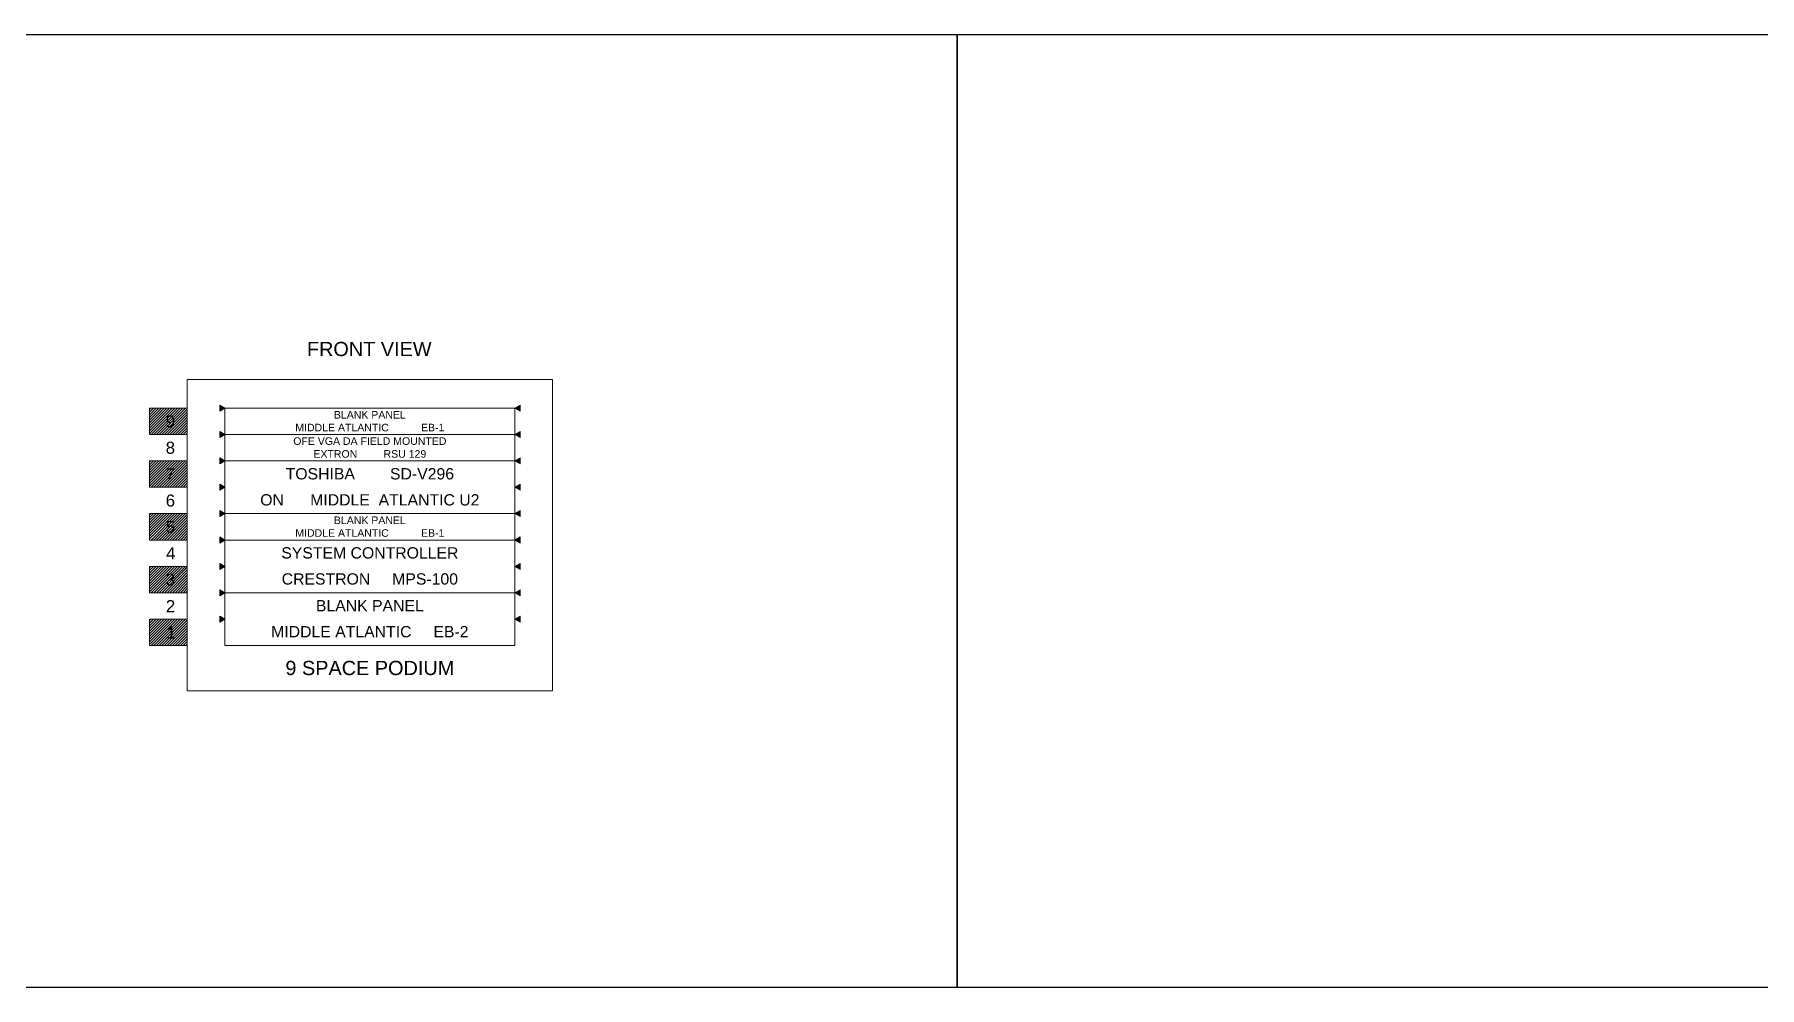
# Model space of a CAD drawing. Header units: inches. Extents: x -21 to 1517, y -4 to 60.
# Drawn here: x 360.3 to 474.8, y -3.8 to 59.5 of the extents above; entities that cross this region are included whole.
import ezdxf

# ---------------------------------------------------------------- set-up
doc = ezdxf.new("R2010")
doc.units = ezdxf.units.IN
doc.header["$MEASUREMENT"] = 0
doc.layers.get('0').update_dxf_attribs({"lineweight": 20})
doc.layers.add('ELEVATION BLOCKS', color=7, linetype='Continuous')
doc.layers.add('RACKS', color=7, linetype='Continuous')
doc.styles.add('DZ', font='arial.ttf', dxfattribs={"height": 0.6})
doc.styles.add('style4', font='comsc.ttf')

# ---------------------------------------------------------------- blocks, each defined once
blk = doc.blocks.new('E_TICK')
at = {"lineweight": 9, "ltscale": 0.02}
blk.add_hatch(color=256, dxfattribs=at).paths.add_polyline_path([(0, 0), (0.34, -0.2), (0.34, 0.2)])
blk.add_lwpolyline([(0, 0), (0.34, -0.2), (0.34, 0.2)], close=True, dxfattribs=at)
blk = doc.blocks.new('E_MIDDLEATLANTIC_EB1')
at = {"layer": 'ELEVATION BLOCKS', "lineweight": 5, "ltscale": 0.02}
blk.add_lwpolyline([(0, 1.75), (19.25, 1.75), (19.25, 0), (0, 0)], close=True, dxfattribs=at)
at = {"layer": 'ELEVATION BLOCKS', "lineweight": 5, "ltscale": 0.02, "char_height": 0.5, "width": 19.25, "attachment_point": 5, "style": 'DZ'}
for s, insert in [('BLANK PANEL', (9.62, 1.31)), ('MIDDLE ATLANTIC           EB-1', (9.62, 0.46))]:
    blk.add_mtext(s, dxfattribs=dict(at, insert=insert))
blk = doc.blocks.new('E_MIDDLEATLANTIC_EB2')
at = {"layer": 'ELEVATION BLOCKS', "lineweight": 5, "ltscale": 0.02}
blk.add_lwpolyline([(0, 3.5), (19.25, 3.5), (19.25, 0), (0, 0)], close=True, dxfattribs=at)
at = {"layer": 'ELEVATION BLOCKS', "lineweight": 5, "ltscale": 0.02, "char_height": 0.75, "width": 19.25, "attachment_point": 5, "style": 'DZ'}
for s, insert in [('BLANK PANEL', (9.62, 2.64)), ('MIDDLE ATLANTIC     EB-2', (9.62, 0.91))]:
    blk.add_mtext(s, dxfattribs=dict(at, insert=insert))

msp = doc.modelspace()

# ---------------------------------------------------------------- hatches: boundary and pattern name
at = {"layer": 'RACKS', "lineweight": 0}
h = msp.add_hatch(dxfattribs=at)
h.set_pattern_fill('ANSI31', color=256, style=0)
h.set_pattern_definition([(45, (358.22376, 72.84203), (-0.08838835, 0.08838835), [])])
h.paths.add_polyline_path([(367.9, 34.7), (370.4, 34.7), (370.4, 32.95), (367.9, 32.95)])
h = msp.add_hatch(dxfattribs=at)
h.set_pattern_fill('ANSI31', color=256, style=0)
h.set_pattern_definition([(45, (358.22376, 69.34203), (-0.08838835, 0.08838835), [])])
h.paths.add_polyline_path([(367.9, 31.2), (370.4, 31.2), (370.4, 29.45), (367.9, 29.45)])
h = msp.add_hatch(dxfattribs=at)
h.set_pattern_fill('ANSI31', color=256, style=0)
h.set_pattern_definition([(45, (358.22376, 65.84203), (-0.08838835, 0.08838835), [])])
h.paths.add_polyline_path([(367.9, 27.7), (370.4, 27.7), (370.4, 25.95), (367.9, 25.95)])
h = msp.add_hatch(dxfattribs=at)
h.set_pattern_fill('ANSI31', color=256, style=0)
h.set_pattern_definition([(45, (358.22376, 62.34203), (-0.08838835, 0.08838835), [])])
h.paths.add_polyline_path([(367.9, 24.2), (370.4, 24.2), (370.4, 22.45), (367.9, 22.45)])
h = msp.add_hatch(dxfattribs=at)
h.set_pattern_fill('ANSI31', color=256, style=0)
h.set_pattern_definition([(45, (358.22376, 58.84203), (-0.08838835, 0.08838835), [])])
h.paths.add_polyline_path([(367.9, 20.7), (370.4, 20.7), (370.4, 18.95), (367.9, 18.95)])

# ---------------------------------------------------------------- linework, layer by layer
at = {"lineweight": 0}
msp.add_lwpolyline([(394.65, 36.6), (370.4, 36.6), (370.4, 15.95), (394.65, 15.95)], close=True, dxfattribs=at)
at = {"layer": 'Defpoints', "ltscale": 0.5}
for points in [[(337.2, 59.5), (421.5, 59.5), (421.5, -3.75), (337.2, -3.75)], [(421.5, 59.5), (505.8, 59.5), (505.8, -3.75), (421.5, -3.75)]]:
    msp.add_lwpolyline(points, close=True, dxfattribs=at)
at = {"layer": 'ELEVATION BLOCKS', "lineweight": 5, "ltscale": 0.02}
for points in [[(372.9, 32.95), (392.15, 32.95), (392.15, 31.2), (372.9, 31.2)], [(372.9, 31.2), (392.15, 31.2), (392.15, 27.7), (372.9, 27.7)], [(372.9, 25.95), (392.15, 25.95), (392.15, 22.45), (372.9, 22.45)]]:
    msp.add_lwpolyline(points, close=True, dxfattribs=at)
at = {"layer": 'RACKS', "lineweight": 0}
for points in [[(367.9, 34.7), (370.4, 34.7), (370.4, 32.95), (367.9, 32.95)], [(372.9, 34.7), (392.15, 34.7), (392.15, 18.95), (372.9, 18.95)], [(367.9, 31.2), (370.4, 31.2), (370.4, 29.45), (367.9, 29.45)], [(367.9, 27.7), (370.4, 27.7), (370.4, 25.95), (367.9, 25.95)], [(367.9, 24.2), (370.4, 24.2), (370.4, 22.45), (367.9, 22.45)], [(367.9, 20.7), (370.4, 20.7), (370.4, 18.95), (367.9, 18.95)]]:
    msp.add_lwpolyline(points, close=True, dxfattribs=at)

# ---------------------------------------------------------------- block references
at = {"lineweight": 9, "xscale": -1}
for p in [(372.9, 34.7), (372.9, 32.95), (372.9, 31.2), (372.9, 29.45), (372.9, 27.7), (372.9, 25.95), (372.9, 24.2), (372.9, 22.45), (372.9, 20.7)]:
    msp.add_blockref('E_TICK', p, dxfattribs=at)
at = {"lineweight": 9}
for p in [(392.15, 34.7), (392.15, 32.95), (392.15, 31.2), (392.15, 29.45), (392.15, 27.7), (392.15, 25.95), (392.15, 24.2), (392.15, 22.45), (392.15, 20.7)]:
    msp.add_blockref('E_TICK', p, dxfattribs=at)
at = {"layer": 'RACKS'}
for name, p in [('E_MIDDLEATLANTIC_EB1', (372.9, 32.95)), ('E_MIDDLEATLANTIC_EB1', (372.9, 25.95)), ('E_MIDDLEATLANTIC_EB2', (372.9, 18.95))]:
    msp.add_blockref(name, p, dxfattribs=at)

# ---------------------------------------------------------------- texts
at = {"layer": 'ELEVATION BLOCKS', "lineweight": 5, "ltscale": 0.02, "width": 19.25, "attachment_point": 5, "style": 'DZ'}
for s, insert, char_height in [('OFE VGA DA FIELD MOUNTED', (382.52, 32.51), 0.5), ('EXTRON         RSU 129', (382.52, 31.66), 0.5), ('TOSHIBA        SD-V296', (382.52, 30.34), 0.75), ('ON      MIDDLE  ATLANTIC U2', (382.52, 28.61), 0.75), ('SYSTEM CONTROLLER', (382.52, 25.09), 0.75), ('CRESTRON     MPS-100', (382.52, 23.36), 0.75)]:
    msp.add_mtext(s, dxfattribs=dict(at, insert=insert, char_height=char_height))
at = {"layer": 'RACKS', "style": 'DZ'}
for s, p in [('9', (368.97, 33.42)), ('8', (368.97, 31.67)), ('7', (368.96, 29.91)), ('6', (368.97, 28.17)), ('5', (368.97, 26.42)), ('4', (368.99, 24.66)), ('3', (368.97, 22.92)), ('2', (368.98, 21.16)), ('1', (369.02, 19.41))]:
    msp.add_text(s, height=0.8, dxfattribs=at).set_placement(p)
at = {"layer": 'RACKS', "lineweight": 0, "char_height": 0.944, "width": 24.25, "attachment_point": 5, "style": 'style4'}
for s, insert in [('{\\fArial|b0|i0|c0|p34;FRONT VIEW}', (382.48, 38.62)), ('{\\fArial|b0|i0|c0|p34;9 SPACE PODIUM}', (382.52, 17.45))]:
    msp.add_mtext(s, dxfattribs=dict(at, insert=insert))

doc.saveas('drawing.dxf')
